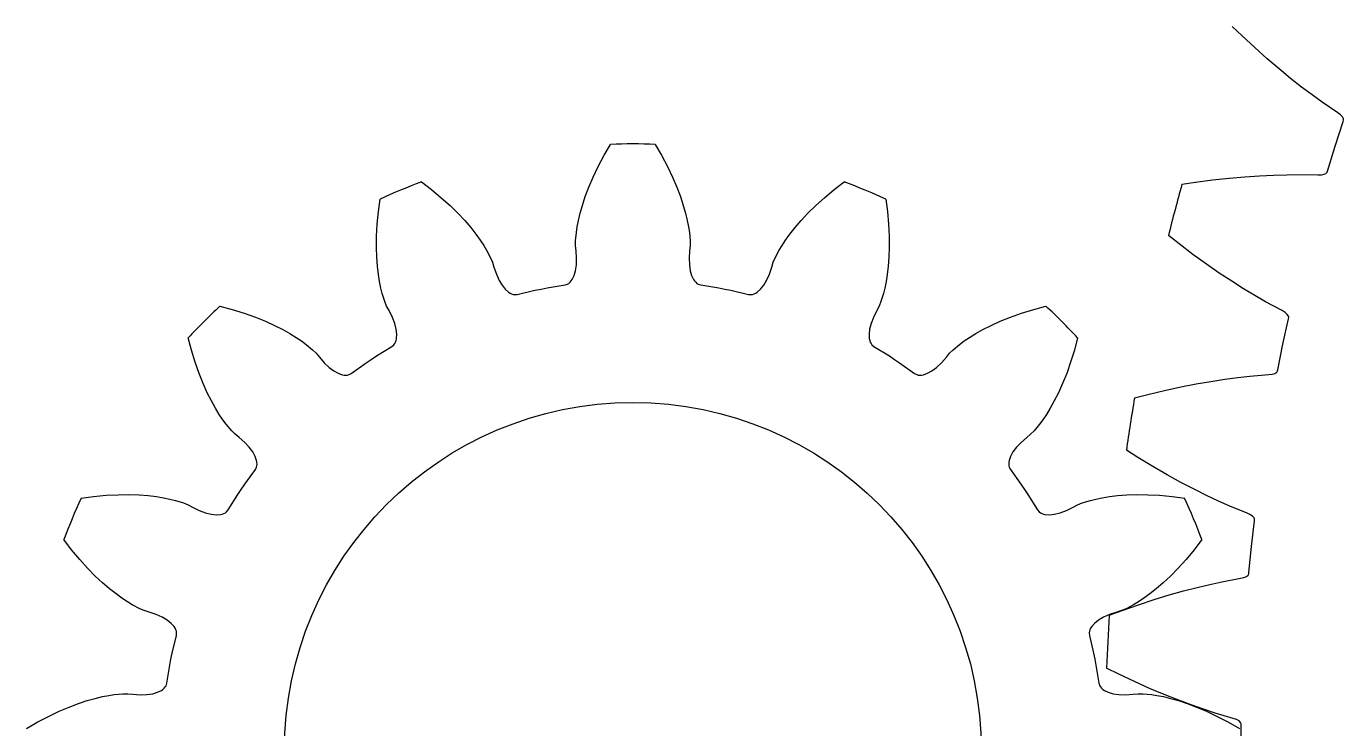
# Model space of a CAD drawing. Extents: x -27 to 210, y -94 to 94.
# Drawn here: x -27 to 31.6, y 1 to 32.2 of the extents above; entities that cross this region are included whole.
import ezdxf

# ---------------------------------------------------------------- set-up
doc = ezdxf.new("R2010")
doc.units = 0

msp = doc.modelspace()

# ---------------------------------------------------------------- linework, layer by layer
msp.add_circle((0, 0), 15.5)
msp.add_circle((0, 0), 15.5)
at = {"layer": 'layer0'}
for p, q in [((27.1, 31.809), (26.665, 32.229)), ((27.667, 31.281), (27.1, 31.809)), ((28.217, 30.79), (27.667, 31.281)), ((28.747, 30.336), (28.217, 30.79)), ((29.258, 29.917), (28.747, 30.336)), ((29.749, 29.531), (29.258, 29.917)), ((30.216, 29.179), (29.749, 29.531)), ((30.659, 28.86), (30.216, 29.179)), ((31.353, 28.389), (30.659, 28.86)), ((31.48, 28.292), (31.353, 28.389)), ((31.565, 28.202), (31.48, 28.292)), ((31.611, 28.122), (31.565, 28.202)), ((31.239, 26.899), (31.598, 27.999)), ((31.598, 27.999), (31.616, 28.053)), ((31.618, 28.086), (31.611, 28.122)), ((31.616, 28.053), (31.618, 28.086)), ((30.895, 25.795), (31.239, 26.899)), ((30.878, 25.74), (30.895, 25.795)), ((24.423, 25.205), (25.021, 25.296)), ((25.021, 25.296), (25.789, 25.398)), ((25.789, 25.398), (26.522, 25.479)), ((26.522, 25.479), (27.216, 25.542)), ((27.216, 25.542), (27.876, 25.587)), ((27.876, 25.587), (28.5, 25.617)), ((28.5, 25.617), (29.084, 25.633)), ((29.084, 25.633), (29.63, 25.636)), ((29.63, 25.636), (30.469, 25.619)), ((30.469, 25.619), (30.628, 25.625)), ((30.628, 25.625), (30.75, 25.648)), ((30.75, 25.648), (30.833, 25.687)), ((30.833, 25.687), (30.86, 25.712)), ((30.86, 25.712), (30.878, 25.74)), ((24.298, 22.551), (23.823, 22.924)), ((24.916, 22.084), (24.298, 22.551)), ((25.514, 21.652), (24.916, 22.084)), ((26.087, 21.255), (25.514, 21.652)), ((26.639, 20.891), (26.087, 21.255)), ((27.167, 20.558), (26.639, 20.891)), ((27.668, 20.256), (27.167, 20.558)), ((28.142, 19.984), (27.668, 20.256)), ((28.88, 19.587), (28.142, 19.984)), ((29.016, 19.503), (28.88, 19.587)), ((29.11, 19.422), (29.016, 19.503)), ((29.164, 19.347), (29.11, 19.422)), ((29.175, 19.312), (29.164, 19.347)), ((28.92, 18.093), (29.164, 19.223)), ((29.164, 19.223), (29.176, 19.279)), ((29.176, 19.279), (29.175, 19.312)), ((28.691, 16.959), (28.92, 18.093)), ((25.058, 16.329), (25.709, 16.442)), ((25.709, 16.442), (26.327, 16.536)), ((26.327, 16.536), (26.907, 16.612)), ((26.907, 16.612), (27.449, 16.671)), ((27.449, 16.671), (28.285, 16.74)), ((28.285, 16.74), (28.443, 16.762)), ((28.443, 16.762), (28.562, 16.798)), ((28.562, 16.798), (28.641, 16.845)), ((28.641, 16.845), (28.665, 16.873)), ((28.665, 16.873), (28.68, 16.903)), ((28.68, 16.903), (28.691, 16.959)), ((22.315, 15.707), (22.9, 15.859)), ((22.9, 15.859), (23.653, 16.039)), ((23.653, 16.039), (24.373, 16.195)), ((24.373, 16.195), (25.058, 16.329)), ((22.463, 13.054), (21.951, 13.376)), ((23.126, 12.653), (22.463, 13.054)), ((23.764, 12.285), (23.126, 12.653)), ((24.376, 11.949), (23.764, 12.285)), ((24.962, 11.643), (24.376, 11.949)), ((25.521, 11.366), (24.962, 11.643)), ((26.051, 11.117), (25.521, 11.366)), ((26.55, 10.896), (26.051, 11.117)), ((27.325, 10.576), (26.55, 10.896)), ((27.469, 10.507), (27.325, 10.576)), ((27.571, 10.437), (27.469, 10.507)), ((27.519, 9.095), (27.645, 10.244)), ((27.632, 10.368), (27.571, 10.437)), ((27.647, 10.334), (27.632, 10.368)), ((27.645, 10.244), (27.651, 10.301)), ((27.651, 10.301), (27.647, 10.334)), ((27.407, 7.943), (27.519, 9.095)), ((26.202, 7.53), (27.026, 7.684)), ((27.026, 7.684), (27.181, 7.722)), ((27.181, 7.722), (27.296, 7.77)), ((27.296, 7.77), (27.369, 7.825)), ((27.369, 7.825), (27.391, 7.855)), ((27.391, 7.855), (27.402, 7.886)), ((27.402, 7.886), (27.407, 7.943)), ((23.858, 6.943), (24.495, 7.123)), ((24.495, 7.123), (25.099, 7.279)), ((25.099, 7.279), (25.668, 7.415)), ((25.668, 7.415), (26.202, 7.53)), ((21.76, 6.253), (22.491, 6.51)), ((22.491, 6.51), (23.191, 6.74)), ((23.191, 6.74), (23.858, 6.943)), ((21.193, 6.043), (21.76, 6.253)), ((21.614, 3.418), (21.072, 3.686)), ((22.314, 3.088), (21.614, 3.418)), ((22.987, 2.787), (22.314, 3.088)), ((23.63, 2.516), (22.987, 2.787)), ((24.245, 2.272), (23.63, 2.516)), ((24.83, 2.054), (24.245, 2.272)), ((25.382, 1.861), (24.83, 2.054)), ((25.901, 1.692), (25.382, 1.861)), ((26.705, 1.454), (25.901, 1.692)), ((26.855, 1.4), (26.705, 1.454)), ((26.964, 1.34), (26.855, 1.4)), ((27.032, 1.278), (26.964, 1.34)), ((27.05, 1.246), (27.032, 1.278)), ((27.058, 1.214), (27.05, 1.246)), ((27.057, 1.157), (27.058, 1.214)), ((27.05, 0), (27.057, 1.157))]:
    msp.add_line(p, q, dxfattribs=at)
for start, end in [(164.53056, 165.96124), (170.4322, 171.86288), (176.33384, 177.76452)]:
    msp.add_arc((115.5, 0), 94.5, start, end, dxfattribs=at)
at = {"layer": 'layer1'}
for p, q in [((-1.28, 26.496), (-0.998, 26.981)), ((0.998, 26.981), (1.28, 26.496)), ((-1.544, 25.996), (-1.28, 26.496)), ((1.28, 26.496), (1.544, 25.996)), ((-1.769, 25.522), (-1.544, 25.996)), ((1.544, 25.996), (1.769, 25.522)), ((-9.403, 25.31), (-8.956, 24.969)), ((-1.96, 25.074), (-1.769, 25.522)), ((1.769, 25.522), (1.96, 25.074)), ((8.956, 24.969), (9.403, 25.31)), ((-8.956, 24.969), (-8.522, 24.608)), ((-2.244, 24.269), (-2.117, 24.655)), ((-2.117, 24.655), (-1.96, 25.074)), ((1.96, 25.074), (2.117, 24.655)), ((2.117, 24.655), (2.244, 24.269)), ((8.522, 24.608), (8.956, 24.969)), ((-11.322, 23.989), (-11.247, 24.546)), ((-8.522, 24.608), (-8.132, 24.256)), ((-8.132, 24.256), (-7.785, 23.915)), ((-2.344, 23.917), (-2.244, 24.269)), ((2.244, 24.269), (2.344, 23.917)), ((7.785, 23.915), (8.132, 24.256)), ((8.132, 24.256), (8.522, 24.608)), ((11.247, 24.546), (11.322, 23.989)), ((-11.375, 23.426), (-11.322, 23.989)), ((-7.785, 23.915), (-7.479, 23.589)), ((-7.479, 23.589), (-7.214, 23.28)), ((-2.475, 23.315), (-2.42, 23.597)), ((-2.42, 23.597), (-2.344, 23.917)), ((2.344, 23.917), (2.42, 23.597)), ((2.42, 23.597), (2.475, 23.315)), ((7.214, 23.28), (7.479, 23.589)), ((7.479, 23.589), (7.785, 23.915)), ((11.322, 23.989), (11.375, 23.426)), ((-11.406, 22.415), (-11.401, 22.902)), ((-11.401, 22.902), (-11.375, 23.426)), ((-7.214, 23.28), (-6.987, 22.993)), ((-6.987, 22.993), (-6.794, 22.727)), ((-2.547, 22.692), (-2.513, 23.068)), ((-2.513, 23.068), (-2.475, 23.315)), ((2.475, 23.315), (2.513, 23.068)), ((2.513, 23.068), (2.547, 22.692)), ((6.794, 22.727), (6.987, 22.993)), ((6.987, 22.993), (7.214, 23.28)), ((11.375, 23.426), (11.401, 22.902)), ((11.401, 22.902), (11.406, 22.415)), ((-11.391, 21.969), (-11.406, 22.415)), ((-6.794, 22.727), (-6.635, 22.488)), ((-6.635, 22.488), (-6.506, 22.274)), ((-6.506, 22.274), (-6.331, 21.94)), ((-2.549, 22.472), (-2.547, 22.692)), ((-2.525, 22.249), (-2.549, 22.472)), ((2.549, 22.472), (2.525, 22.249)), ((2.547, 22.692), (2.549, 22.472)), ((6.331, 21.94), (6.506, 22.274)), ((6.506, 22.274), (6.635, 22.488)), ((6.635, 22.488), (6.794, 22.727)), ((11.406, 22.415), (11.391, 21.969)), ((-11.361, 21.562), (-11.391, 21.969)), ((-6.331, 21.94), (-6.245, 21.737)), ((-6.245, 21.737), (-6.182, 21.522)), ((-2.504, 21.915), (-2.525, 22.249)), ((-2.514, 21.618), (-2.504, 21.915)), ((2.525, 22.249), (2.504, 21.915)), ((2.504, 21.915), (2.514, 21.618)), ((6.182, 21.522), (6.245, 21.737)), ((6.245, 21.737), (6.331, 21.94)), ((11.391, 21.969), (11.361, 21.562)), ((-11.318, 21.199), (-11.361, 21.562)), ((-11.266, 20.875), (-11.318, 21.199)), ((-6.182, 21.522), (-6.073, 21.205)), ((-6.073, 21.205), (-5.95, 20.934)), ((-2.696, 20.974), (-2.613, 21.146)), ((-2.613, 21.146), (-2.551, 21.361)), ((-2.551, 21.361), (-2.514, 21.618)), ((2.514, 21.618), (2.551, 21.361)), ((2.551, 21.361), (2.613, 21.146)), ((2.613, 21.146), (2.696, 20.974)), ((5.95, 20.934), (6.073, 21.205)), ((6.073, 21.205), (6.182, 21.522)), ((11.318, 21.199), (11.266, 20.875)), ((11.361, 21.562), (11.318, 21.199)), ((-11.209, 20.593), (-11.266, 20.875)), ((-11.149, 20.35), (-11.209, 20.593)), ((-5.95, 20.934), (-5.818, 20.712)), ((-5.818, 20.712), (-5.678, 20.537)), ((-5.678, 20.537), (-5.536, 20.409)), ((-4.356, 20.492), (-4.087, 20.547)), ((-4.087, 20.547), (-3.818, 20.599)), ((-3.818, 20.599), (-3.017, 20.732)), ((-3.017, 20.732), (-2.909, 20.765)), ((-2.909, 20.765), (-2.851, 20.8)), ((-2.851, 20.8), (-2.795, 20.847)), ((-2.795, 20.847), (-2.744, 20.905)), ((-2.744, 20.905), (-2.696, 20.974)), ((2.696, 20.974), (2.744, 20.905)), ((2.744, 20.905), (2.795, 20.847)), ((2.795, 20.847), (2.851, 20.8)), ((2.851, 20.8), (2.909, 20.765)), ((2.909, 20.765), (3.017, 20.732)), ((3.017, 20.732), (3.818, 20.599)), ((3.818, 20.599), (4.087, 20.547)), ((4.087, 20.547), (4.356, 20.492)), ((5.536, 20.409), (5.678, 20.537)), ((5.678, 20.537), (5.818, 20.712)), ((5.818, 20.712), (5.95, 20.934)), ((11.209, 20.593), (11.149, 20.35)), ((11.266, 20.875), (11.209, 20.593)), ((-11.037, 19.99), (-11.149, 20.35)), ((-10.954, 19.786), (-11.037, 19.99)), ((-5.536, 20.409), (-5.465, 20.364)), ((-5.465, 20.364), (-5.395, 20.33)), ((-5.395, 20.33), (-5.326, 20.308)), ((-5.326, 20.308), (-5.259, 20.298)), ((-5.259, 20.298), (-5.147, 20.308)), ((-5.147, 20.308), (-4.356, 20.492)), ((4.356, 20.492), (5.147, 20.308)), ((5.147, 20.308), (5.259, 20.298)), ((5.259, 20.298), (5.326, 20.308)), ((5.326, 20.308), (5.395, 20.33)), ((5.395, 20.33), (5.465, 20.364)), ((5.465, 20.364), (5.536, 20.409)), ((11.037, 19.99), (10.954, 19.786)), ((11.149, 20.35), (11.037, 19.99)), ((-18.373, 19.784), (-17.83, 19.641)), ((-17.83, 19.641), (-17.29, 19.474)), ((-17.29, 19.474), (-16.795, 19.298)), ((-10.847, 19.59), (-10.954, 19.786)), ((-10.7, 19.288), (-10.847, 19.59)), ((10.847, 19.59), (10.7, 19.288)), ((10.954, 19.786), (10.847, 19.59)), ((16.795, 19.298), (17.29, 19.474)), ((17.29, 19.474), (17.83, 19.641)), ((17.83, 19.641), (18.373, 19.784)), ((-16.795, 19.298), (-16.344, 19.116)), ((-16.344, 19.116), (-15.937, 18.931)), ((-15.937, 18.931), (-15.574, 18.748)), ((-10.595, 19.011), (-10.7, 19.288)), ((-10.532, 18.759), (-10.595, 19.011)), ((-10.506, 18.537), (-10.532, 18.759)), ((10.532, 18.759), (10.506, 18.537)), ((10.595, 19.011), (10.532, 18.759)), ((10.7, 19.288), (10.595, 19.011)), ((15.574, 18.748), (15.937, 18.931)), ((15.937, 18.931), (16.344, 19.116)), ((16.344, 19.116), (16.795, 19.298)), ((-19.641, 17.83), (-19.784, 18.373)), ((-15.574, 18.748), (-15.254, 18.569)), ((-15.254, 18.569), (-14.974, 18.397)), ((-14.974, 18.397), (-14.736, 18.237)), ((-14.736, 18.237), (-14.535, 18.088)), ((-10.594, 18.126), (-10.56, 18.19)), ((-10.56, 18.19), (-10.535, 18.264)), ((-10.535, 18.264), (-10.517, 18.346)), ((-10.517, 18.346), (-10.506, 18.537)), ((10.506, 18.537), (10.517, 18.346)), ((10.517, 18.346), (10.535, 18.264)), ((10.535, 18.264), (10.56, 18.19)), ((10.56, 18.19), (10.594, 18.126)), ((14.535, 18.088), (14.736, 18.237)), ((14.736, 18.237), (14.974, 18.397)), ((14.974, 18.397), (15.254, 18.569)), ((15.254, 18.569), (15.574, 18.748)), ((19.784, 18.373), (19.641, 17.83)), ((-19.474, 17.29), (-19.641, 17.83)), ((-14.535, 18.088), (-14.245, 17.847)), ((-14.245, 17.847), (-14.088, 17.692)), ((-14.088, 17.692), (-13.947, 17.518)), ((-11.41, 17.57), (-10.721, 17.999)), ((-10.721, 17.999), (-10.634, 18.071)), ((-10.634, 18.071), (-10.594, 18.126)), ((10.594, 18.126), (10.634, 18.071)), ((10.634, 18.071), (10.721, 17.999)), ((10.721, 17.999), (11.41, 17.57)), ((13.947, 17.518), (14.088, 17.692)), ((14.088, 17.692), (14.245, 17.847)), ((14.245, 17.847), (14.535, 18.088)), ((19.641, 17.83), (19.474, 17.29)), ((-19.298, 16.795), (-19.474, 17.29)), ((-13.947, 17.518), (-13.726, 17.267)), ((-13.726, 17.267), (-13.509, 17.064)), ((-13.509, 17.064), (-13.301, 16.909)), ((-12.526, 16.793), (-11.866, 17.265)), ((-11.866, 17.265), (-11.639, 17.419)), ((-11.639, 17.419), (-11.41, 17.57)), ((11.41, 17.57), (11.639, 17.419)), ((11.639, 17.419), (11.866, 17.265)), ((11.866, 17.265), (12.526, 16.793)), ((13.301, 16.909), (13.509, 17.064)), ((13.509, 17.064), (13.726, 17.267)), ((13.726, 17.267), (13.947, 17.518)), ((19.474, 17.29), (19.298, 16.795)), ((-19.116, 16.344), (-19.298, 16.795)), ((-13.301, 16.909), (-13.105, 16.8)), ((-13.105, 16.8), (-12.925, 16.737)), ((-12.925, 16.737), (-12.842, 16.722)), ((-12.842, 16.722), (-12.764, 16.718)), ((-12.764, 16.718), (-12.692, 16.724)), ((-12.692, 16.724), (-12.626, 16.74)), ((-12.626, 16.74), (-12.526, 16.793)), ((12.526, 16.793), (12.626, 16.74)), ((12.626, 16.74), (12.692, 16.724)), ((12.692, 16.724), (12.764, 16.718)), ((12.764, 16.718), (12.842, 16.722)), ((12.842, 16.722), (12.925, 16.737)), ((12.925, 16.737), (13.105, 16.8)), ((13.105, 16.8), (13.301, 16.909)), ((19.298, 16.795), (19.116, 16.344)), ((-18.931, 15.937), (-19.116, 16.344)), ((-18.748, 15.574), (-18.931, 15.937)), ((18.931, 15.937), (18.748, 15.574)), ((19.116, 16.344), (18.931, 15.937)), ((-18.569, 15.254), (-18.748, 15.574)), ((-18.397, 14.974), (-18.569, 15.254)), ((18.569, 15.254), (18.397, 14.974)), ((18.748, 15.574), (18.569, 15.254)), ((-18.237, 14.736), (-18.397, 14.974)), ((-18.088, 14.535), (-18.237, 14.736)), ((18.237, 14.736), (18.088, 14.535)), ((18.397, 14.974), (18.237, 14.736)), ((-17.847, 14.245), (-18.088, 14.535)), ((-17.692, 14.088), (-17.847, 14.245)), ((-17.518, 13.947), (-17.692, 14.088)), ((17.692, 14.088), (17.518, 13.947)), ((17.847, 14.245), (17.692, 14.088)), ((18.088, 14.535), (17.847, 14.245)), ((-17.267, 13.726), (-17.518, 13.947)), ((-17.064, 13.509), (-17.267, 13.726)), ((-16.909, 13.301), (-17.064, 13.509)), ((17.064, 13.509), (16.909, 13.301)), ((17.267, 13.726), (17.064, 13.509)), ((17.518, 13.947), (17.267, 13.726)), ((-16.8, 13.105), (-16.909, 13.301)), ((-16.737, 12.925), (-16.8, 13.105)), ((-16.722, 12.842), (-16.737, 12.925)), ((16.737, 12.925), (16.722, 12.842)), ((16.8, 13.105), (16.737, 12.925)), ((16.909, 13.301), (16.8, 13.105)), ((-17.265, 11.866), (-16.793, 12.526)), ((-16.793, 12.526), (-16.74, 12.626)), ((-16.74, 12.626), (-16.724, 12.692)), ((-16.724, 12.692), (-16.718, 12.764)), ((-16.718, 12.764), (-16.722, 12.842)), ((16.722, 12.842), (16.718, 12.764)), ((16.718, 12.764), (16.724, 12.692)), ((16.724, 12.692), (16.74, 12.626)), ((16.74, 12.626), (16.793, 12.526)), ((16.793, 12.526), (17.265, 11.866)), ((-17.419, 11.639), (-17.265, 11.866)), ((17.265, 11.866), (17.419, 11.639)), ((-24.546, 11.247), (-23.989, 11.322)), ((-23.989, 11.322), (-23.426, 11.375)), ((-23.426, 11.375), (-22.902, 11.401)), ((-22.902, 11.401), (-22.415, 11.406)), ((-22.415, 11.406), (-21.969, 11.391)), ((-21.969, 11.391), (-21.562, 11.361)), ((-21.562, 11.361), (-21.199, 11.318)), ((-21.199, 11.318), (-20.875, 11.266)), ((-20.875, 11.266), (-20.593, 11.209)), ((-20.593, 11.209), (-20.35, 11.149)), ((-20.35, 11.149), (-19.99, 11.037)), ((-17.999, 10.721), (-17.57, 11.41)), ((-17.57, 11.41), (-17.419, 11.639)), ((17.419, 11.639), (17.57, 11.41)), ((17.57, 11.41), (17.999, 10.721)), ((19.99, 11.037), (20.35, 11.149)), ((20.35, 11.149), (20.593, 11.209)), ((20.593, 11.209), (20.875, 11.266)), ((20.875, 11.266), (21.199, 11.318)), ((21.199, 11.318), (21.562, 11.361)), ((21.562, 11.361), (21.969, 11.391)), ((21.969, 11.391), (22.415, 11.406)), ((22.415, 11.406), (22.902, 11.401)), ((22.902, 11.401), (23.426, 11.375)), ((23.426, 11.375), (23.989, 11.322)), ((23.989, 11.322), (24.546, 11.247)), ((-19.99, 11.037), (-19.786, 10.954)), ((-19.786, 10.954), (-19.59, 10.847)), ((-19.59, 10.847), (-19.288, 10.7)), ((-19.288, 10.7), (-19.011, 10.595)), ((-19.011, 10.595), (-18.759, 10.532)), ((-18.264, 10.535), (-18.19, 10.56)), ((-18.19, 10.56), (-18.126, 10.594)), ((-18.126, 10.594), (-18.071, 10.634)), ((-18.071, 10.634), (-17.999, 10.721)), ((17.999, 10.721), (18.071, 10.634)), ((18.071, 10.634), (18.126, 10.594)), ((18.126, 10.594), (18.19, 10.56)), ((18.19, 10.56), (18.264, 10.535)), ((18.759, 10.532), (19.011, 10.595)), ((19.011, 10.595), (19.288, 10.7)), ((19.288, 10.7), (19.59, 10.847)), ((19.59, 10.847), (19.786, 10.954)), ((19.786, 10.954), (19.99, 11.037)), ((-18.759, 10.532), (-18.537, 10.506)), ((-18.537, 10.506), (-18.346, 10.517)), ((-18.346, 10.517), (-18.264, 10.535)), ((18.264, 10.535), (18.346, 10.517)), ((18.346, 10.517), (18.537, 10.506)), ((18.537, 10.506), (18.759, 10.532)), ((-24.969, 8.956), (-25.31, 9.403)), ((25.31, 9.403), (24.969, 8.956)), ((-24.608, 8.522), (-24.969, 8.956)), ((24.969, 8.956), (24.608, 8.522)), ((-24.256, 8.132), (-24.608, 8.522)), ((24.608, 8.522), (24.256, 8.132)), ((-23.915, 7.785), (-24.256, 8.132)), ((-23.589, 7.479), (-23.915, 7.785)), ((23.915, 7.785), (23.589, 7.479)), ((24.256, 8.132), (23.915, 7.785)), ((-23.28, 7.214), (-23.589, 7.479)), ((-22.993, 6.987), (-23.28, 7.214)), ((23.28, 7.214), (22.993, 6.987)), ((23.589, 7.479), (23.28, 7.214)), ((-22.727, 6.794), (-22.993, 6.987)), ((-22.488, 6.635), (-22.727, 6.794)), ((-22.274, 6.506), (-22.488, 6.635)), ((-21.94, 6.331), (-22.274, 6.506)), ((22.274, 6.506), (21.94, 6.331)), ((22.488, 6.635), (22.274, 6.506)), ((22.727, 6.794), (22.488, 6.635)), ((22.993, 6.987), (22.727, 6.794)), ((-21.737, 6.245), (-21.94, 6.331)), ((-21.522, 6.182), (-21.737, 6.245)), ((-21.205, 6.073), (-21.522, 6.182)), ((-20.934, 5.95), (-21.205, 6.073)), ((-20.712, 5.818), (-20.934, 5.95)), ((20.934, 5.95), (20.712, 5.818)), ((21.205, 6.073), (20.934, 5.95)), ((21.522, 6.182), (21.205, 6.073)), ((21.737, 6.245), (21.522, 6.182)), ((21.94, 6.331), (21.737, 6.245)), ((-20.537, 5.678), (-20.712, 5.818)), ((-20.409, 5.536), (-20.537, 5.678)), ((-20.364, 5.465), (-20.409, 5.536)), ((-20.33, 5.395), (-20.364, 5.465)), ((-20.308, 5.326), (-20.33, 5.395)), ((-20.298, 5.259), (-20.308, 5.326)), ((20.308, 5.326), (20.298, 5.259)), ((20.33, 5.395), (20.308, 5.326)), ((20.364, 5.465), (20.33, 5.395)), ((20.409, 5.536), (20.364, 5.465)), ((20.537, 5.678), (20.409, 5.536)), ((20.712, 5.818), (20.537, 5.678)), ((-20.492, 4.356), (-20.308, 5.147)), ((-20.308, 5.147), (-20.298, 5.259)), ((20.298, 5.259), (20.308, 5.147)), ((20.308, 5.147), (20.492, 4.356)), ((-20.547, 4.087), (-20.492, 4.356)), ((20.492, 4.356), (20.547, 4.087)), ((-20.732, 3.017), (-20.599, 3.818)), ((-20.599, 3.818), (-20.547, 4.087)), ((20.547, 4.087), (20.599, 3.818)), ((20.599, 3.818), (20.732, 3.017)), ((-20.765, 2.909), (-20.732, 3.017)), ((20.732, 3.017), (20.765, 2.909)), ((-24.269, 2.244), (-23.917, 2.344)), ((-23.917, 2.344), (-23.597, 2.42)), ((-23.597, 2.42), (-23.315, 2.475)), ((-23.315, 2.475), (-23.068, 2.513)), ((-23.068, 2.513), (-22.692, 2.547)), ((-22.692, 2.547), (-22.472, 2.549)), ((-22.472, 2.549), (-22.249, 2.525)), ((-22.249, 2.525), (-21.915, 2.504)), ((-21.915, 2.504), (-21.618, 2.514)), ((-21.618, 2.514), (-21.361, 2.551)), ((-21.361, 2.551), (-21.146, 2.613)), ((-21.146, 2.613), (-20.974, 2.696)), ((-20.974, 2.696), (-20.905, 2.744)), ((-20.905, 2.744), (-20.847, 2.795)), ((-20.847, 2.795), (-20.8, 2.851)), ((-20.8, 2.851), (-20.765, 2.909)), ((20.765, 2.909), (20.8, 2.851)), ((20.8, 2.851), (20.847, 2.795)), ((20.847, 2.795), (20.905, 2.744)), ((20.905, 2.744), (20.974, 2.696)), ((20.974, 2.696), (21.146, 2.613)), ((21.146, 2.613), (21.361, 2.551)), ((21.361, 2.551), (21.618, 2.514)), ((21.618, 2.514), (21.915, 2.504)), ((21.915, 2.504), (22.249, 2.525)), ((22.249, 2.525), (22.472, 2.549)), ((22.472, 2.549), (22.692, 2.547)), ((22.692, 2.547), (23.068, 2.513)), ((23.068, 2.513), (23.315, 2.475)), ((23.315, 2.475), (23.597, 2.42)), ((23.597, 2.42), (23.917, 2.344)), ((23.917, 2.344), (24.269, 2.244)), ((-25.996, 1.544), (-25.522, 1.769)), ((-25.522, 1.769), (-25.074, 1.96)), ((-25.074, 1.96), (-24.655, 2.117)), ((-24.655, 2.117), (-24.269, 2.244)), ((24.269, 2.244), (24.655, 2.117)), ((24.655, 2.117), (25.074, 1.96)), ((25.074, 1.96), (25.522, 1.769)), ((25.522, 1.769), (25.996, 1.544)), ((-26.981, 0.998), (-26.496, 1.28)), ((-26.496, 1.28), (-25.996, 1.544)), ((25.996, 1.544), (26.496, 1.28)), ((26.496, 1.28), (26.981, 0.998))]:
    msp.add_line(p, q, dxfattribs=at)
for start, end in [(87.88193, 92.11807), (110.38193, 114.61807), (65.38193, 69.61807), (132.88193, 137.11807), (42.88193, 47.11807), (155.38193, 159.61807), (20.38193, 24.61807)]:
    msp.add_arc((0, 0), 27, start, end, dxfattribs=at)
at = {"layer": 'layer2'}
for p, q in [((27.1, 31.809), (26.665, 32.229)), ((27.667, 31.281), (27.1, 31.809)), ((28.217, 30.79), (27.667, 31.281)), ((28.747, 30.336), (28.217, 30.79)), ((29.258, 29.917), (28.747, 30.336)), ((29.749, 29.531), (29.258, 29.917)), ((30.216, 29.179), (29.749, 29.531)), ((30.659, 28.86), (30.216, 29.179)), ((31.353, 28.389), (30.659, 28.86)), ((31.48, 28.292), (31.353, 28.389)), ((31.565, 28.202), (31.48, 28.292)), ((31.611, 28.122), (31.565, 28.202)), ((31.239, 26.899), (31.598, 27.999)), ((31.598, 27.999), (31.616, 28.053)), ((31.618, 28.086), (31.611, 28.122)), ((31.616, 28.053), (31.618, 28.086)), ((30.895, 25.795), (31.239, 26.899)), ((30.878, 25.74), (30.895, 25.795)), ((24.423, 25.205), (25.021, 25.296)), ((25.021, 25.296), (25.789, 25.398)), ((25.789, 25.398), (26.522, 25.479)), ((26.522, 25.479), (27.216, 25.542)), ((27.216, 25.542), (27.876, 25.587)), ((27.876, 25.587), (28.5, 25.617)), ((28.5, 25.617), (29.084, 25.633)), ((29.084, 25.633), (29.63, 25.636)), ((29.63, 25.636), (30.469, 25.619)), ((30.469, 25.619), (30.628, 25.625)), ((30.628, 25.625), (30.75, 25.648)), ((30.75, 25.648), (30.833, 25.687)), ((30.833, 25.687), (30.86, 25.712)), ((30.86, 25.712), (30.878, 25.74)), ((24.298, 22.551), (23.823, 22.924)), ((24.916, 22.084), (24.298, 22.551)), ((25.514, 21.652), (24.916, 22.084)), ((26.087, 21.255), (25.514, 21.652)), ((26.639, 20.891), (26.087, 21.255)), ((27.167, 20.558), (26.639, 20.891)), ((27.668, 20.256), (27.167, 20.558)), ((28.142, 19.984), (27.668, 20.256)), ((28.88, 19.587), (28.142, 19.984)), ((29.016, 19.503), (28.88, 19.587)), ((29.11, 19.422), (29.016, 19.503)), ((29.164, 19.347), (29.11, 19.422)), ((29.175, 19.312), (29.164, 19.347)), ((28.92, 18.093), (29.164, 19.223)), ((29.164, 19.223), (29.176, 19.279)), ((29.176, 19.279), (29.175, 19.312)), ((28.691, 16.959), (28.92, 18.093)), ((25.058, 16.329), (25.709, 16.442)), ((25.709, 16.442), (26.327, 16.536)), ((26.327, 16.536), (26.907, 16.612)), ((26.907, 16.612), (27.449, 16.671)), ((27.449, 16.671), (28.285, 16.74)), ((28.285, 16.74), (28.443, 16.762)), ((28.443, 16.762), (28.562, 16.798)), ((28.562, 16.798), (28.641, 16.845)), ((28.641, 16.845), (28.665, 16.873)), ((28.665, 16.873), (28.68, 16.903)), ((28.68, 16.903), (28.691, 16.959)), ((22.315, 15.707), (22.9, 15.859)), ((22.9, 15.859), (23.653, 16.039)), ((23.653, 16.039), (24.373, 16.195)), ((24.373, 16.195), (25.058, 16.329)), ((22.463, 13.054), (21.951, 13.376)), ((23.126, 12.653), (22.463, 13.054)), ((23.764, 12.285), (23.126, 12.653)), ((24.376, 11.949), (23.764, 12.285)), ((24.962, 11.643), (24.376, 11.949)), ((25.521, 11.366), (24.962, 11.643)), ((26.051, 11.117), (25.521, 11.366)), ((26.55, 10.896), (26.051, 11.117)), ((27.325, 10.576), (26.55, 10.896)), ((27.469, 10.507), (27.325, 10.576)), ((27.571, 10.437), (27.469, 10.507)), ((27.519, 9.095), (27.645, 10.244)), ((27.632, 10.368), (27.571, 10.437)), ((27.647, 10.334), (27.632, 10.368)), ((27.645, 10.244), (27.651, 10.301)), ((27.651, 10.301), (27.647, 10.334)), ((27.407, 7.943), (27.519, 9.095)), ((26.202, 7.53), (27.026, 7.684)), ((27.026, 7.684), (27.181, 7.722)), ((27.181, 7.722), (27.296, 7.77)), ((27.296, 7.77), (27.369, 7.825)), ((27.369, 7.825), (27.391, 7.855)), ((27.391, 7.855), (27.402, 7.886)), ((27.402, 7.886), (27.407, 7.943)), ((23.858, 6.943), (24.495, 7.123)), ((24.495, 7.123), (25.099, 7.279)), ((25.099, 7.279), (25.668, 7.415)), ((25.668, 7.415), (26.202, 7.53)), ((21.76, 6.253), (22.491, 6.51)), ((22.491, 6.51), (23.191, 6.74)), ((23.191, 6.74), (23.858, 6.943)), ((21.193, 6.043), (21.76, 6.253)), ((21.614, 3.418), (21.072, 3.686)), ((22.314, 3.088), (21.614, 3.418)), ((22.987, 2.787), (22.314, 3.088)), ((23.63, 2.516), (22.987, 2.787)), ((24.245, 2.272), (23.63, 2.516)), ((24.83, 2.054), (24.245, 2.272)), ((25.382, 1.861), (24.83, 2.054)), ((25.901, 1.692), (25.382, 1.861)), ((26.705, 1.454), (25.901, 1.692)), ((26.855, 1.4), (26.705, 1.454)), ((26.964, 1.34), (26.855, 1.4)), ((27.032, 1.278), (26.964, 1.34)), ((27.05, 1.246), (27.032, 1.278)), ((27.058, 1.214), (27.05, 1.246)), ((27.057, 1.157), (27.058, 1.214)), ((27.05, 0), (27.057, 1.157))]:
    msp.add_line(p, q, dxfattribs=at)
for start, end in [(164.53056, 165.96124), (170.4322, 171.86288), (176.33384, 177.76452)]:
    msp.add_arc((115.5, 0), 94.5, start, end, dxfattribs=at)
at = {"layer": 'layer3'}
for p, q in [((-1.28, 26.496), (-0.998, 26.981)), ((0.998, 26.981), (1.28, 26.496)), ((-1.544, 25.996), (-1.28, 26.496)), ((1.28, 26.496), (1.544, 25.996)), ((-1.769, 25.522), (-1.544, 25.996)), ((1.544, 25.996), (1.769, 25.522)), ((-9.403, 25.31), (-8.956, 24.969)), ((-1.96, 25.074), (-1.769, 25.522)), ((1.769, 25.522), (1.96, 25.074)), ((8.956, 24.969), (9.403, 25.31)), ((-8.956, 24.969), (-8.522, 24.608)), ((-2.244, 24.269), (-2.117, 24.655)), ((-2.117, 24.655), (-1.96, 25.074)), ((1.96, 25.074), (2.117, 24.655)), ((2.117, 24.655), (2.244, 24.269)), ((8.522, 24.608), (8.956, 24.969)), ((-11.322, 23.989), (-11.247, 24.546)), ((-8.522, 24.608), (-8.132, 24.256)), ((-8.132, 24.256), (-7.785, 23.915)), ((-2.344, 23.917), (-2.244, 24.269)), ((2.244, 24.269), (2.344, 23.917)), ((7.785, 23.915), (8.132, 24.256)), ((8.132, 24.256), (8.522, 24.608)), ((11.247, 24.546), (11.322, 23.989)), ((-11.375, 23.426), (-11.322, 23.989)), ((-7.785, 23.915), (-7.479, 23.589)), ((-7.479, 23.589), (-7.214, 23.28)), ((-2.475, 23.315), (-2.42, 23.597)), ((-2.42, 23.597), (-2.344, 23.917)), ((2.344, 23.917), (2.42, 23.597)), ((2.42, 23.597), (2.475, 23.315)), ((7.214, 23.28), (7.479, 23.589)), ((7.479, 23.589), (7.785, 23.915)), ((11.322, 23.989), (11.375, 23.426)), ((-11.406, 22.415), (-11.401, 22.902)), ((-11.401, 22.902), (-11.375, 23.426)), ((-7.214, 23.28), (-6.987, 22.993)), ((-6.987, 22.993), (-6.794, 22.727)), ((-2.547, 22.692), (-2.513, 23.068)), ((-2.513, 23.068), (-2.475, 23.315)), ((2.475, 23.315), (2.513, 23.068)), ((2.513, 23.068), (2.547, 22.692)), ((6.794, 22.727), (6.987, 22.993)), ((6.987, 22.993), (7.214, 23.28)), ((11.375, 23.426), (11.401, 22.902)), ((11.401, 22.902), (11.406, 22.415)), ((-11.391, 21.969), (-11.406, 22.415)), ((-6.794, 22.727), (-6.635, 22.488)), ((-6.635, 22.488), (-6.506, 22.274)), ((-6.506, 22.274), (-6.331, 21.94)), ((-2.549, 22.472), (-2.547, 22.692)), ((-2.525, 22.249), (-2.549, 22.472)), ((2.549, 22.472), (2.525, 22.249)), ((2.547, 22.692), (2.549, 22.472)), ((6.331, 21.94), (6.506, 22.274)), ((6.506, 22.274), (6.635, 22.488)), ((6.635, 22.488), (6.794, 22.727)), ((11.406, 22.415), (11.391, 21.969)), ((-11.361, 21.562), (-11.391, 21.969)), ((-6.331, 21.94), (-6.245, 21.737)), ((-6.245, 21.737), (-6.182, 21.522)), ((-2.504, 21.915), (-2.525, 22.249)), ((-2.514, 21.618), (-2.504, 21.915)), ((2.525, 22.249), (2.504, 21.915)), ((2.504, 21.915), (2.514, 21.618)), ((6.182, 21.522), (6.245, 21.737)), ((6.245, 21.737), (6.331, 21.94)), ((11.391, 21.969), (11.361, 21.562)), ((-11.318, 21.199), (-11.361, 21.562)), ((-11.266, 20.875), (-11.318, 21.199)), ((-6.182, 21.522), (-6.073, 21.205)), ((-6.073, 21.205), (-5.95, 20.934)), ((-2.696, 20.974), (-2.613, 21.146)), ((-2.613, 21.146), (-2.551, 21.361)), ((-2.551, 21.361), (-2.514, 21.618)), ((2.514, 21.618), (2.551, 21.361)), ((2.551, 21.361), (2.613, 21.146)), ((2.613, 21.146), (2.696, 20.974)), ((5.95, 20.934), (6.073, 21.205)), ((6.073, 21.205), (6.182, 21.522)), ((11.318, 21.199), (11.266, 20.875)), ((11.361, 21.562), (11.318, 21.199)), ((-11.209, 20.593), (-11.266, 20.875)), ((-11.149, 20.35), (-11.209, 20.593)), ((-5.95, 20.934), (-5.818, 20.712)), ((-5.818, 20.712), (-5.678, 20.537)), ((-5.678, 20.537), (-5.536, 20.409)), ((-4.356, 20.492), (-4.087, 20.547)), ((-4.087, 20.547), (-3.818, 20.599)), ((-3.818, 20.599), (-3.017, 20.732)), ((-3.017, 20.732), (-2.909, 20.765)), ((-2.909, 20.765), (-2.851, 20.8)), ((-2.851, 20.8), (-2.795, 20.847)), ((-2.795, 20.847), (-2.744, 20.905)), ((-2.744, 20.905), (-2.696, 20.974)), ((2.696, 20.974), (2.744, 20.905)), ((2.744, 20.905), (2.795, 20.847)), ((2.795, 20.847), (2.851, 20.8)), ((2.851, 20.8), (2.909, 20.765)), ((2.909, 20.765), (3.017, 20.732)), ((3.017, 20.732), (3.818, 20.599)), ((3.818, 20.599), (4.087, 20.547)), ((4.087, 20.547), (4.356, 20.492)), ((5.536, 20.409), (5.678, 20.537)), ((5.678, 20.537), (5.818, 20.712)), ((5.818, 20.712), (5.95, 20.934)), ((11.209, 20.593), (11.149, 20.35)), ((11.266, 20.875), (11.209, 20.593)), ((-11.037, 19.99), (-11.149, 20.35)), ((-10.954, 19.786), (-11.037, 19.99)), ((-5.536, 20.409), (-5.465, 20.364)), ((-5.465, 20.364), (-5.395, 20.33)), ((-5.395, 20.33), (-5.326, 20.308)), ((-5.326, 20.308), (-5.259, 20.298)), ((-5.259, 20.298), (-5.147, 20.308)), ((-5.147, 20.308), (-4.356, 20.492)), ((4.356, 20.492), (5.147, 20.308)), ((5.147, 20.308), (5.259, 20.298)), ((5.259, 20.298), (5.326, 20.308)), ((5.326, 20.308), (5.395, 20.33)), ((5.395, 20.33), (5.465, 20.364)), ((5.465, 20.364), (5.536, 20.409)), ((11.037, 19.99), (10.954, 19.786)), ((11.149, 20.35), (11.037, 19.99)), ((-18.373, 19.784), (-17.83, 19.641)), ((-17.83, 19.641), (-17.29, 19.474)), ((-17.29, 19.474), (-16.795, 19.298)), ((-10.847, 19.59), (-10.954, 19.786)), ((-10.7, 19.288), (-10.847, 19.59)), ((10.847, 19.59), (10.7, 19.288)), ((10.954, 19.786), (10.847, 19.59)), ((16.795, 19.298), (17.29, 19.474)), ((17.29, 19.474), (17.83, 19.641)), ((17.83, 19.641), (18.373, 19.784)), ((-16.795, 19.298), (-16.344, 19.116)), ((-16.344, 19.116), (-15.937, 18.931)), ((-15.937, 18.931), (-15.574, 18.748)), ((-10.595, 19.011), (-10.7, 19.288)), ((-10.532, 18.759), (-10.595, 19.011)), ((-10.506, 18.537), (-10.532, 18.759)), ((10.532, 18.759), (10.506, 18.537)), ((10.595, 19.011), (10.532, 18.759)), ((10.7, 19.288), (10.595, 19.011)), ((15.574, 18.748), (15.937, 18.931)), ((15.937, 18.931), (16.344, 19.116)), ((16.344, 19.116), (16.795, 19.298)), ((-19.641, 17.83), (-19.784, 18.373)), ((-15.574, 18.748), (-15.254, 18.569)), ((-15.254, 18.569), (-14.974, 18.397)), ((-14.974, 18.397), (-14.736, 18.237)), ((-14.736, 18.237), (-14.535, 18.088)), ((-10.594, 18.126), (-10.56, 18.19)), ((-10.56, 18.19), (-10.535, 18.264)), ((-10.535, 18.264), (-10.517, 18.346)), ((-10.517, 18.346), (-10.506, 18.537)), ((10.506, 18.537), (10.517, 18.346)), ((10.517, 18.346), (10.535, 18.264)), ((10.535, 18.264), (10.56, 18.19)), ((10.56, 18.19), (10.594, 18.126)), ((14.535, 18.088), (14.736, 18.237)), ((14.736, 18.237), (14.974, 18.397)), ((14.974, 18.397), (15.254, 18.569)), ((15.254, 18.569), (15.574, 18.748)), ((19.784, 18.373), (19.641, 17.83)), ((-19.474, 17.29), (-19.641, 17.83)), ((-14.535, 18.088), (-14.245, 17.847)), ((-14.245, 17.847), (-14.088, 17.692)), ((-14.088, 17.692), (-13.947, 17.518)), ((-11.41, 17.57), (-10.721, 17.999)), ((-10.721, 17.999), (-10.634, 18.071)), ((-10.634, 18.071), (-10.594, 18.126)), ((10.594, 18.126), (10.634, 18.071)), ((10.634, 18.071), (10.721, 17.999)), ((10.721, 17.999), (11.41, 17.57)), ((13.947, 17.518), (14.088, 17.692)), ((14.088, 17.692), (14.245, 17.847)), ((14.245, 17.847), (14.535, 18.088)), ((19.641, 17.83), (19.474, 17.29)), ((-19.298, 16.795), (-19.474, 17.29)), ((-13.947, 17.518), (-13.726, 17.267)), ((-13.726, 17.267), (-13.509, 17.064)), ((-13.509, 17.064), (-13.301, 16.909)), ((-12.526, 16.793), (-11.866, 17.265)), ((-11.866, 17.265), (-11.639, 17.419)), ((-11.639, 17.419), (-11.41, 17.57)), ((11.41, 17.57), (11.639, 17.419)), ((11.639, 17.419), (11.866, 17.265)), ((11.866, 17.265), (12.526, 16.793)), ((13.301, 16.909), (13.509, 17.064)), ((13.509, 17.064), (13.726, 17.267)), ((13.726, 17.267), (13.947, 17.518)), ((19.474, 17.29), (19.298, 16.795)), ((-19.116, 16.344), (-19.298, 16.795)), ((-13.301, 16.909), (-13.105, 16.8)), ((-13.105, 16.8), (-12.925, 16.737)), ((-12.925, 16.737), (-12.842, 16.722)), ((-12.842, 16.722), (-12.764, 16.718)), ((-12.764, 16.718), (-12.692, 16.724)), ((-12.692, 16.724), (-12.626, 16.74)), ((-12.626, 16.74), (-12.526, 16.793)), ((12.526, 16.793), (12.626, 16.74)), ((12.626, 16.74), (12.692, 16.724)), ((12.692, 16.724), (12.764, 16.718)), ((12.764, 16.718), (12.842, 16.722)), ((12.842, 16.722), (12.925, 16.737)), ((12.925, 16.737), (13.105, 16.8)), ((13.105, 16.8), (13.301, 16.909)), ((19.298, 16.795), (19.116, 16.344)), ((-18.931, 15.937), (-19.116, 16.344)), ((-18.748, 15.574), (-18.931, 15.937)), ((18.931, 15.937), (18.748, 15.574)), ((19.116, 16.344), (18.931, 15.937)), ((-18.569, 15.254), (-18.748, 15.574)), ((-18.397, 14.974), (-18.569, 15.254)), ((18.569, 15.254), (18.397, 14.974)), ((18.748, 15.574), (18.569, 15.254)), ((-18.237, 14.736), (-18.397, 14.974)), ((-18.088, 14.535), (-18.237, 14.736)), ((18.237, 14.736), (18.088, 14.535)), ((18.397, 14.974), (18.237, 14.736)), ((-17.847, 14.245), (-18.088, 14.535)), ((-17.692, 14.088), (-17.847, 14.245)), ((-17.518, 13.947), (-17.692, 14.088)), ((17.692, 14.088), (17.518, 13.947)), ((17.847, 14.245), (17.692, 14.088)), ((18.088, 14.535), (17.847, 14.245)), ((-17.267, 13.726), (-17.518, 13.947)), ((-17.064, 13.509), (-17.267, 13.726)), ((-16.909, 13.301), (-17.064, 13.509)), ((17.064, 13.509), (16.909, 13.301)), ((17.267, 13.726), (17.064, 13.509)), ((17.518, 13.947), (17.267, 13.726)), ((-16.8, 13.105), (-16.909, 13.301)), ((-16.737, 12.925), (-16.8, 13.105)), ((-16.722, 12.842), (-16.737, 12.925)), ((16.737, 12.925), (16.722, 12.842)), ((16.8, 13.105), (16.737, 12.925)), ((16.909, 13.301), (16.8, 13.105)), ((-17.265, 11.866), (-16.793, 12.526)), ((-16.793, 12.526), (-16.74, 12.626)), ((-16.74, 12.626), (-16.724, 12.692)), ((-16.724, 12.692), (-16.718, 12.764)), ((-16.718, 12.764), (-16.722, 12.842)), ((16.722, 12.842), (16.718, 12.764)), ((16.718, 12.764), (16.724, 12.692)), ((16.724, 12.692), (16.74, 12.626)), ((16.74, 12.626), (16.793, 12.526)), ((16.793, 12.526), (17.265, 11.866)), ((-17.419, 11.639), (-17.265, 11.866)), ((17.265, 11.866), (17.419, 11.639)), ((-24.546, 11.247), (-23.989, 11.322)), ((-23.989, 11.322), (-23.426, 11.375)), ((-23.426, 11.375), (-22.902, 11.401)), ((-22.902, 11.401), (-22.415, 11.406)), ((-22.415, 11.406), (-21.969, 11.391)), ((-21.969, 11.391), (-21.562, 11.361)), ((-21.562, 11.361), (-21.199, 11.318)), ((-21.199, 11.318), (-20.875, 11.266)), ((-20.875, 11.266), (-20.593, 11.209)), ((-20.593, 11.209), (-20.35, 11.149)), ((-20.35, 11.149), (-19.99, 11.037)), ((-17.999, 10.721), (-17.57, 11.41)), ((-17.57, 11.41), (-17.419, 11.639)), ((17.419, 11.639), (17.57, 11.41)), ((17.57, 11.41), (17.999, 10.721)), ((19.99, 11.037), (20.35, 11.149)), ((20.35, 11.149), (20.593, 11.209)), ((20.593, 11.209), (20.875, 11.266)), ((20.875, 11.266), (21.199, 11.318)), ((21.199, 11.318), (21.562, 11.361)), ((21.562, 11.361), (21.969, 11.391)), ((21.969, 11.391), (22.415, 11.406)), ((22.415, 11.406), (22.902, 11.401)), ((22.902, 11.401), (23.426, 11.375)), ((23.426, 11.375), (23.989, 11.322)), ((23.989, 11.322), (24.546, 11.247)), ((-19.99, 11.037), (-19.786, 10.954)), ((-19.786, 10.954), (-19.59, 10.847)), ((-19.59, 10.847), (-19.288, 10.7)), ((-19.288, 10.7), (-19.011, 10.595)), ((-19.011, 10.595), (-18.759, 10.532)), ((-18.264, 10.535), (-18.19, 10.56)), ((-18.19, 10.56), (-18.126, 10.594)), ((-18.126, 10.594), (-18.071, 10.634)), ((-18.071, 10.634), (-17.999, 10.721)), ((17.999, 10.721), (18.071, 10.634)), ((18.071, 10.634), (18.126, 10.594)), ((18.126, 10.594), (18.19, 10.56)), ((18.19, 10.56), (18.264, 10.535)), ((18.759, 10.532), (19.011, 10.595)), ((19.011, 10.595), (19.288, 10.7)), ((19.288, 10.7), (19.59, 10.847)), ((19.59, 10.847), (19.786, 10.954)), ((19.786, 10.954), (19.99, 11.037)), ((-18.759, 10.532), (-18.537, 10.506)), ((-18.537, 10.506), (-18.346, 10.517)), ((-18.346, 10.517), (-18.264, 10.535)), ((18.264, 10.535), (18.346, 10.517)), ((18.346, 10.517), (18.537, 10.506)), ((18.537, 10.506), (18.759, 10.532)), ((-24.969, 8.956), (-25.31, 9.403)), ((25.31, 9.403), (24.969, 8.956)), ((-24.608, 8.522), (-24.969, 8.956)), ((24.969, 8.956), (24.608, 8.522)), ((-24.256, 8.132), (-24.608, 8.522)), ((24.608, 8.522), (24.256, 8.132)), ((-23.915, 7.785), (-24.256, 8.132)), ((-23.589, 7.479), (-23.915, 7.785)), ((23.915, 7.785), (23.589, 7.479)), ((24.256, 8.132), (23.915, 7.785)), ((-23.28, 7.214), (-23.589, 7.479)), ((-22.993, 6.987), (-23.28, 7.214)), ((23.28, 7.214), (22.993, 6.987)), ((23.589, 7.479), (23.28, 7.214)), ((-22.727, 6.794), (-22.993, 6.987)), ((-22.488, 6.635), (-22.727, 6.794)), ((-22.274, 6.506), (-22.488, 6.635)), ((-21.94, 6.331), (-22.274, 6.506)), ((22.274, 6.506), (21.94, 6.331)), ((22.488, 6.635), (22.274, 6.506)), ((22.727, 6.794), (22.488, 6.635)), ((22.993, 6.987), (22.727, 6.794)), ((-21.737, 6.245), (-21.94, 6.331)), ((-21.522, 6.182), (-21.737, 6.245)), ((-21.205, 6.073), (-21.522, 6.182)), ((-20.934, 5.95), (-21.205, 6.073)), ((-20.712, 5.818), (-20.934, 5.95)), ((20.934, 5.95), (20.712, 5.818)), ((21.205, 6.073), (20.934, 5.95)), ((21.522, 6.182), (21.205, 6.073)), ((21.737, 6.245), (21.522, 6.182)), ((21.94, 6.331), (21.737, 6.245)), ((-20.537, 5.678), (-20.712, 5.818)), ((-20.409, 5.536), (-20.537, 5.678)), ((-20.364, 5.465), (-20.409, 5.536)), ((-20.33, 5.395), (-20.364, 5.465)), ((-20.308, 5.326), (-20.33, 5.395)), ((-20.298, 5.259), (-20.308, 5.326)), ((20.308, 5.326), (20.298, 5.259)), ((20.33, 5.395), (20.308, 5.326)), ((20.364, 5.465), (20.33, 5.395)), ((20.409, 5.536), (20.364, 5.465)), ((20.537, 5.678), (20.409, 5.536)), ((20.712, 5.818), (20.537, 5.678)), ((-20.492, 4.356), (-20.308, 5.147)), ((-20.308, 5.147), (-20.298, 5.259)), ((20.298, 5.259), (20.308, 5.147)), ((20.308, 5.147), (20.492, 4.356)), ((-20.547, 4.087), (-20.492, 4.356)), ((20.492, 4.356), (20.547, 4.087)), ((-20.732, 3.017), (-20.599, 3.818)), ((-20.599, 3.818), (-20.547, 4.087)), ((20.547, 4.087), (20.599, 3.818)), ((20.599, 3.818), (20.732, 3.017)), ((-20.765, 2.909), (-20.732, 3.017)), ((20.732, 3.017), (20.765, 2.909)), ((-24.269, 2.244), (-23.917, 2.344)), ((-23.917, 2.344), (-23.597, 2.42)), ((-23.597, 2.42), (-23.315, 2.475)), ((-23.315, 2.475), (-23.068, 2.513)), ((-23.068, 2.513), (-22.692, 2.547)), ((-22.692, 2.547), (-22.472, 2.549)), ((-22.472, 2.549), (-22.249, 2.525)), ((-22.249, 2.525), (-21.915, 2.504)), ((-21.915, 2.504), (-21.618, 2.514)), ((-21.618, 2.514), (-21.361, 2.551)), ((-21.361, 2.551), (-21.146, 2.613)), ((-21.146, 2.613), (-20.974, 2.696)), ((-20.974, 2.696), (-20.905, 2.744)), ((-20.905, 2.744), (-20.847, 2.795)), ((-20.847, 2.795), (-20.8, 2.851)), ((-20.8, 2.851), (-20.765, 2.909)), ((20.765, 2.909), (20.8, 2.851)), ((20.8, 2.851), (20.847, 2.795)), ((20.847, 2.795), (20.905, 2.744)), ((20.905, 2.744), (20.974, 2.696)), ((20.974, 2.696), (21.146, 2.613)), ((21.146, 2.613), (21.361, 2.551)), ((21.361, 2.551), (21.618, 2.514)), ((21.618, 2.514), (21.915, 2.504)), ((21.915, 2.504), (22.249, 2.525)), ((22.249, 2.525), (22.472, 2.549)), ((22.472, 2.549), (22.692, 2.547)), ((22.692, 2.547), (23.068, 2.513)), ((23.068, 2.513), (23.315, 2.475)), ((23.315, 2.475), (23.597, 2.42)), ((23.597, 2.42), (23.917, 2.344)), ((23.917, 2.344), (24.269, 2.244)), ((-25.996, 1.544), (-25.522, 1.769)), ((-25.522, 1.769), (-25.074, 1.96)), ((-25.074, 1.96), (-24.655, 2.117)), ((-24.655, 2.117), (-24.269, 2.244)), ((24.269, 2.244), (24.655, 2.117)), ((24.655, 2.117), (25.074, 1.96)), ((25.074, 1.96), (25.522, 1.769)), ((25.522, 1.769), (25.996, 1.544)), ((-26.981, 0.998), (-26.496, 1.28)), ((-26.496, 1.28), (-25.996, 1.544)), ((25.996, 1.544), (26.496, 1.28)), ((26.496, 1.28), (26.981, 0.998))]:
    msp.add_line(p, q, dxfattribs=at)
for start, end in [(87.88193, 92.11807), (110.38193, 114.61807), (65.38193, 69.61807), (132.88193, 137.11807), (42.88193, 47.11807), (155.38193, 159.61807), (20.38193, 24.61807)]:
    msp.add_arc((0, 0), 27, start, end, dxfattribs=at)

doc.saveas('drawing.dxf')
